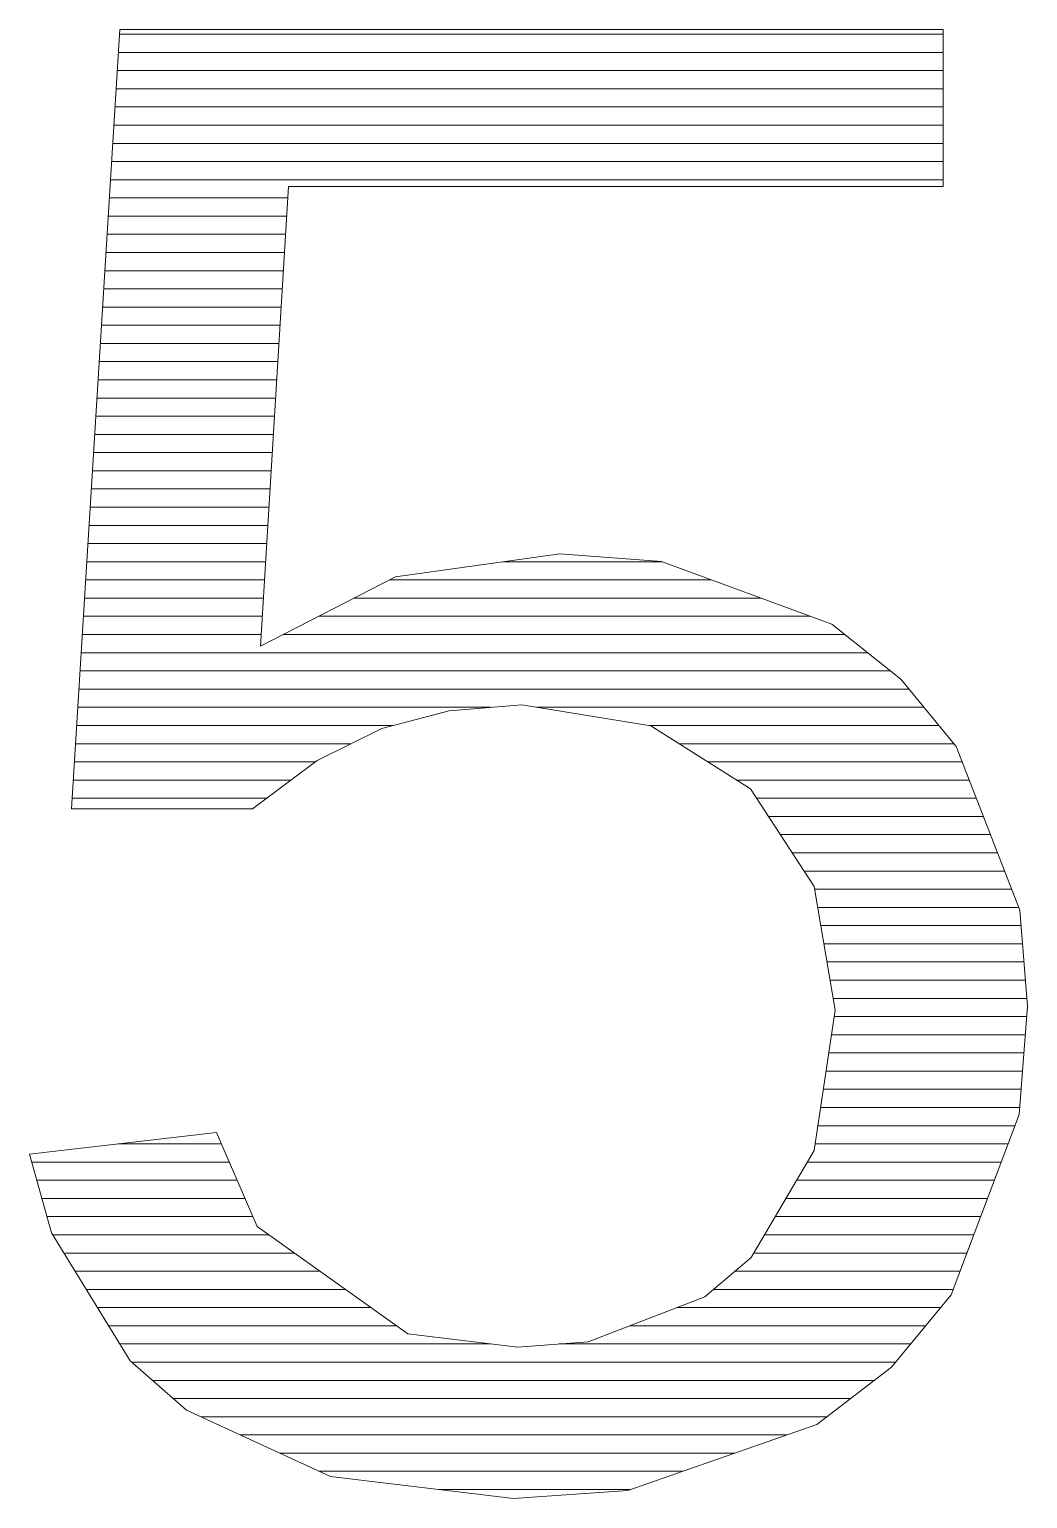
# Model space of a CAD drawing. Header units: millimetres. Extents: x 20 to 410, y 10 to 287.
# Drawn here: x 291.599 to 294.892, y 71.804 to 76.65 of the extents above; entities that cross this region are included whole.
import ezdxf

# ---------------------------------------------------------------- set-up
doc = ezdxf.new("R2010")
doc.units = ezdxf.units.MM
doc.layers.add('TEXT', color=7, linetype='Continuous', lineweight=13)

msp = doc.modelspace()

# ---------------------------------------------------------------- linework, layer by layer
at = {"layer": 'TEXT', "lineweight": 13}
for p, q in [((291.8959, 76.6345), (294.6128, 76.6345)), ((291.8922, 76.5745), (294.6128, 76.5745)), ((291.8885, 76.5145), (294.6128, 76.5145)), ((291.8848, 76.4545), (294.6128, 76.4545)), ((291.881, 76.3945), (294.6128, 76.3945)), ((291.8773, 76.3345), (294.6128, 76.3345)), ((291.8736, 76.2745), (294.6128, 76.2745)), ((291.8699, 76.2145), (294.6128, 76.2145)), ((291.8661, 76.1545), (294.6128, 76.1545)), ((291.8624, 76.0945), (292.4513, 76.0945)), ((291.8587, 76.0345), (292.4476, 76.0345)), ((291.855, 75.9745), (292.444, 75.9745)), ((291.8513, 75.9145), (292.4403, 75.9145)), ((291.8475, 75.8545), (292.4367, 75.8545)), ((291.8438, 75.7945), (292.433, 75.7945)), ((291.8401, 75.7345), (292.4294, 75.7345)), ((291.8364, 75.6745), (292.4257, 75.6745)), ((291.8326, 75.6145), (292.4221, 75.6145)), ((291.8289, 75.5545), (292.4184, 75.5545)), ((291.8252, 75.4945), (292.4148, 75.4945)), ((291.8215, 75.4345), (292.4111, 75.4345)), ((291.8177, 75.3745), (292.4075, 75.3745)), ((291.814, 75.3145), (292.4038, 75.3145)), ((291.8103, 75.2545), (292.4002, 75.2545)), ((291.8066, 75.1945), (292.3965, 75.1945)), ((291.8029, 75.1345), (292.3929, 75.1345)), ((291.7991, 75.0745), (292.3892, 75.0745)), ((291.7954, 75.0145), (292.3856, 75.0145)), ((291.7917, 74.9545), (292.3819, 74.9545)), ((291.788, 74.8945), (292.3783, 74.8945)), ((293.1616, 74.8945), (293.6848, 74.8945)), ((291.7842, 74.8345), (292.3746, 74.8345)), ((292.7871, 74.8345), (293.8479, 74.8345)), ((291.7805, 74.7745), (292.371, 74.7745)), ((292.6702, 74.7745), (294.0111, 74.7745)), ((291.7768, 74.7145), (292.3673, 74.7145)), ((292.5534, 74.7145), (294.1742, 74.7145)), ((291.7731, 74.6545), (292.3637, 74.6545)), ((292.4365, 74.6545), (294.288, 74.6545)), ((291.7693, 74.5945), (294.3634, 74.5945)), ((291.7656, 74.5345), (294.4388, 74.5345)), ((291.7619, 74.4745), (294.5, 74.4745)), ((291.7582, 74.4145), (293.1216, 74.4145)), ((293.2736, 74.4145), (294.5494, 74.4145)), ((291.7545, 74.3545), (292.7991, 74.3545)), ((293.6418, 74.3545), (294.5988, 74.3545)), ((291.7507, 74.2945), (292.6599, 74.2945)), ((293.7416, 74.2945), (294.6483, 74.2945)), ((291.747, 74.2345), (292.5414, 74.2345)), ((293.8361, 74.2345), (294.6757, 74.2345)), ((291.7433, 74.1745), (292.461, 74.1745)), ((293.9305, 74.1745), (294.699, 74.1745)), ((291.7396, 74.1145), (292.3806, 74.1145)), ((293.9969, 74.1145), (294.7223, 74.1145)), ((294.0362, 74.0545), (294.7456, 74.0545)), ((294.0754, 73.9945), (294.7689, 73.9945)), ((294.1146, 73.9345), (294.7922, 73.9345)), ((294.1538, 73.8745), (294.8155, 73.8745)), ((294.1886, 73.8145), (294.8388, 73.8145)), ((294.1988, 73.7545), (294.8621, 73.7545)), ((294.2091, 73.6945), (294.8698, 73.6945)), ((294.2194, 73.6345), (294.8747, 73.6345)), ((294.2297, 73.5745), (294.8797, 73.5745)), ((294.24, 73.5145), (294.8846, 73.5145)), ((294.2503, 73.4545), (294.8896, 73.4545)), ((294.2537, 73.3945), (294.889, 73.3945)), ((294.2448, 73.3345), (294.8843, 73.3345)), ((294.2358, 73.2745), (294.8796, 73.2745)), ((294.2268, 73.2145), (294.8749, 73.2145)), ((294.2178, 73.1545), (294.8702, 73.1545)), ((294.2088, 73.0945), (294.8655, 73.0945)), ((294.1998, 73.0345), (294.8498, 73.0345)), ((291.8911, 72.9745), (292.2323, 72.9745)), ((294.1908, 72.9745), (294.8271, 72.9745)), ((291.6059, 72.9145), (292.2583, 72.9145)), ((294.165, 72.9145), (294.8045, 72.9145)), ((291.6227, 72.8545), (292.2844, 72.8545)), ((294.1296, 72.8545), (294.7818, 72.8545)), ((291.6396, 72.7945), (292.3104, 72.7945)), ((294.0942, 72.7945), (294.7592, 72.7945)), ((291.6565, 72.7345), (292.3365, 72.7345)), ((294.0587, 72.7345), (294.7365, 72.7345)), ((291.6754, 72.6745), (292.3893, 72.6745)), ((294.0233, 72.6745), (294.7139, 72.6745)), ((291.7123, 72.6145), (292.4735, 72.6145)), ((293.9878, 72.6145), (294.6913, 72.6145)), ((291.7492, 72.5545), (292.5577, 72.5545)), ((293.9259, 72.5545), (294.6686, 72.5545)), ((291.786, 72.4945), (292.6418, 72.4945)), ((293.8554, 72.4945), (294.646, 72.4945)), ((291.8229, 72.4345), (292.726, 72.4345)), ((293.7341, 72.4345), (294.6046, 72.4345)), ((291.8598, 72.3745), (292.8101, 72.3745)), ((293.5782, 72.3745), (294.555, 72.3745)), ((291.8966, 72.3145), (293.1209, 72.3145)), ((293.3463, 72.3145), (294.5053, 72.3145)), ((291.9357, 72.2545), (294.4557, 72.2545)), ((292.0046, 72.1945), (294.3854, 72.1945)), ((292.0734, 72.1345), (294.3075, 72.1345)), ((292.1647, 72.0745), (294.2297, 72.0745)), ((292.295, 72.0145), (294.098, 72.0145)), ((292.4252, 71.9545), (293.9257, 71.9545)), ((292.5555, 71.8945), (293.7533, 71.8945)), ((292.9477, 71.8345), (293.581, 71.8345))]:
    msp.add_line(p, q, dxfattribs=at)
msp.add_lwpolyline([(294.8917, 73.4288), (294.8636, 73.0712), (294.639, 72.4761), (294.4425, 72.2385), (294.1961, 72.0486), (293.5727, 71.8316), (293.1957, 71.8045), (292.5924, 71.8775), (292.1172, 72.0964), (291.931, 72.2586), (291.6716, 72.6807), (291.5985, 72.9406), (292.2159, 73.0122), (292.3505, 72.7022), (292.8474, 72.3479), (293.2099, 72.3036), (293.4423, 72.3221), (293.8269, 72.4703), (293.9792, 72.5999), (294.1875, 72.9525), (294.2569, 73.4158), (294.187, 73.8238), (293.977, 74.145), (293.649, 74.3533), (293.2229, 74.4228), (292.9839, 74.4032), (292.7617, 74.3446), (292.548, 74.2394), (292.3342, 74.0799), (291.7374, 74.0799), (291.8969, 76.6504), (294.6128, 76.6504), (294.6128, 76.1318), (292.4536, 76.1318), (292.3613, 74.6159), (292.8067, 74.8446), (293.3487, 74.9208), (293.6835, 74.895), (294.2456, 74.6883), (294.4729, 74.5074), (294.6561, 74.285), (294.8655, 73.7457), (294.8917, 73.4288)], close=True, dxfattribs=at)

doc.saveas('drawing.dxf')
